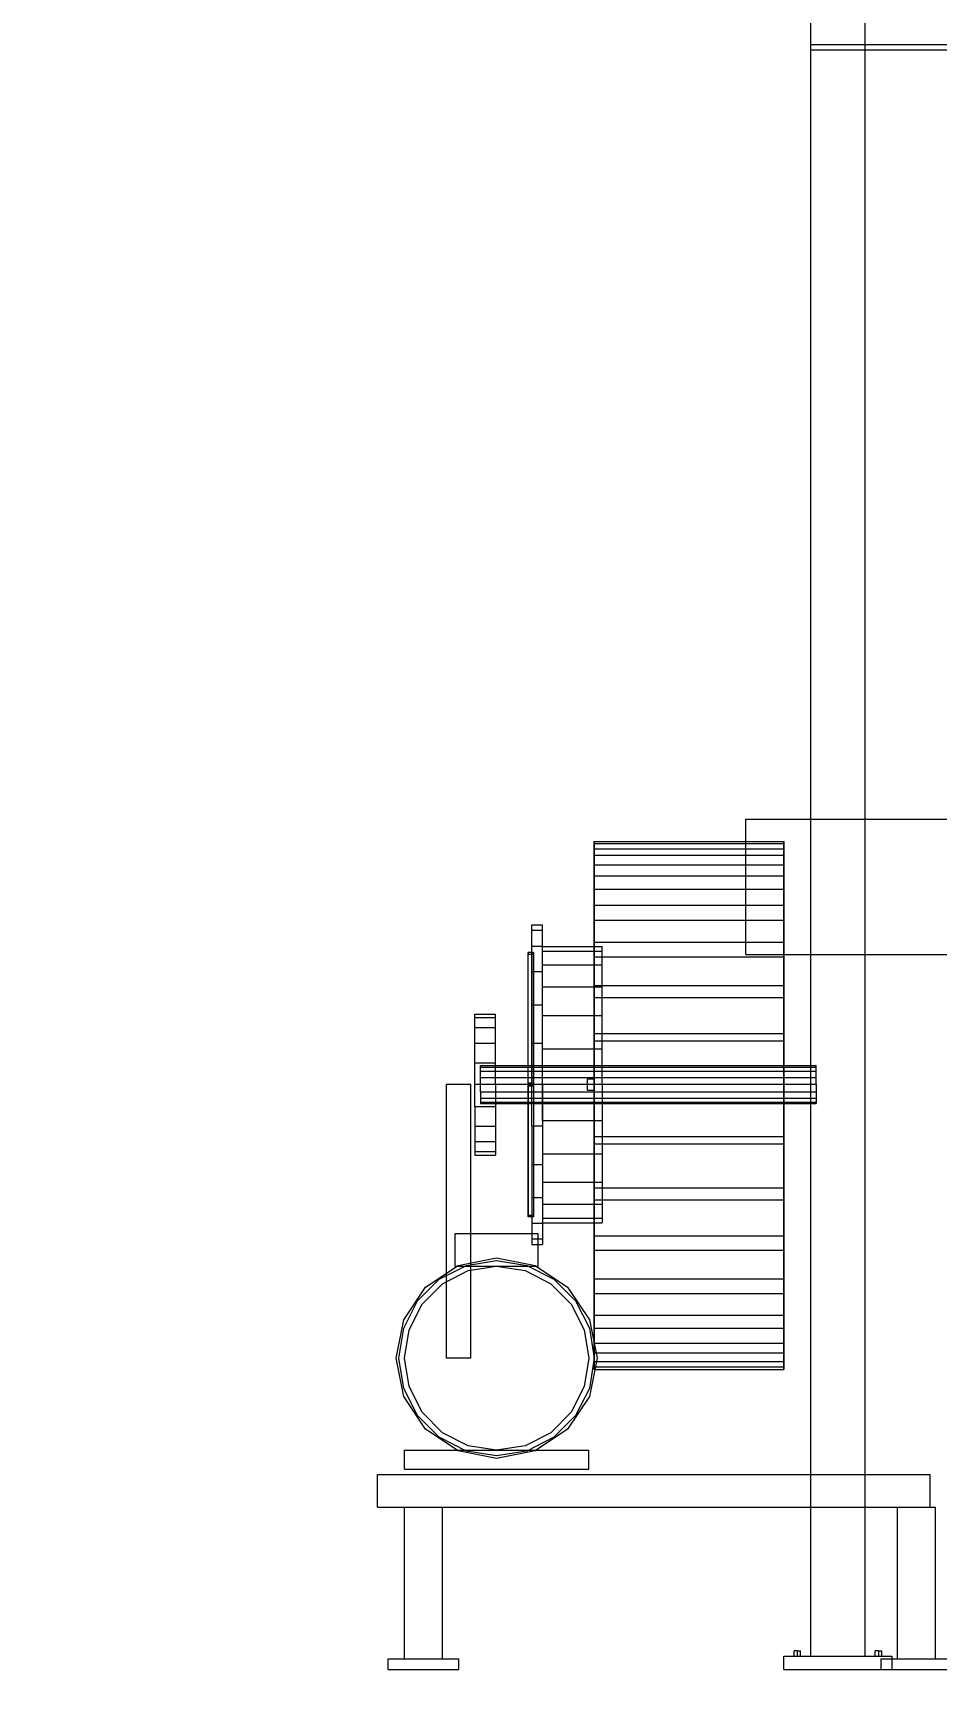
# Model space of a CAD drawing. Header units: millimetres. Extents: x -191664 to 191490, y -197311 to 10263.
# Drawn here: x -635 to 1032, y -141591 to -138529 of the extents above; entities that cross this region are included whole.
import ezdxf

# ---------------------------------------------------------------- set-up
doc = ezdxf.new("R2010")
doc.units = ezdxf.units.MM
doc.layers.add('DET_secador_frontal', color=7, linetype='Continuous', lineweight=0)
doc.layers.add('R15_COTAS_TRANSPORTE_P', color=1, linetype='Continuous', lineweight=0)
doc.dimstyles.new('PLANTA_20', dxfattribs={"dimtxt": 50, "dimasz": 30, "dimexe": 30, "dimexo": 16, "dimgap": 20, "dimtad": 1, "dimtih": 1, "dimtoh": 1, "dimdec": 1, "dimzin": 0, "dimdsep": 46, "dimcen": 0.09, "dimadec": 0, "dimazin": 0, "dimtfac": 1, "dimtdec": 4, "dimtofl": 0, "dimtmove": 0, "dimatfit": 3, "dimfxl": 1, "dimtolj": 1, "dimtzin": 0, "dimarcsym": 0})

# ---------------------------------------------------------------- blocks, each defined once
blk = doc.blocks.new('*D131')
at = {"layer": 'Defpoints', "color": 0, "transparency": 16777216}
for p in [(1100, -183968.1), (1139.8, -184162.7), (1104.6, -184212), (1304.6, -184212), (1304.6, -184212)]:
    blk.add_point(p, dxfattribs=at)
at = {"layer": 'R15_COTAS_TRANSPORTE_P', "color": 0, "lineweight": -2, "transparency": 16777216}
blk.add_arc((1304.6, -184212), 172, 140.0034, 169.9966, dxfattribs=at)
at = {"layer": 'R15_COTAS_TRANSPORTE_P', "color": 0, "transparency": 16777216}
for points in [[(1169.3, -184097.9), (1176.3, -184105), (1194, -184080.2)], [(1140.2, -184182.6), (1130.2, -184181.7), (1132.6, -184212)]]:
    blk.add_solid(points, dxfattribs=at)
blk = doc.blocks.new('*D132')
at = {"layer": 'Defpoints', "color": 0, "transparency": 16777216}
for p in [(-500, -194490), (-500, -194490), (500, -194490), (203.3, -194656.7), (439.7, -194832)]:
    blk.add_point(p, dxfattribs=at)
at = {"layer": 'R15_COTAS_TRANSPORTE_P', "color": 0, "lineweight": -2, "transparency": 16777216}
blk.add_arc((-500, -194490), 722.8, 342.3783, 357.6217, dxfattribs=at)
at = {"layer": 'R15_COTAS_TRANSPORTE_P', "color": 0, "transparency": 16777216}
for points in [[(217.2, -194519.9), (227.1, -194520.1), (222.8, -194490)], [(193.6, -194710.4), (184.1, -194707.2), (179.2, -194737.2)]]:
    blk.add_solid(points, dxfattribs=at)
blk = doc.blocks.new('*D133')
at = {"layer": 'Defpoints', "color": 0, "transparency": 16777216}
for p in [(439.7, -194148), (217.9, -194406.1), (-500, -194490), (-500, -194490), (500, -194490)]:
    blk.add_point(p, dxfattribs=at)
at = {"layer": 'R15_COTAS_TRANSPORTE_P', "color": 0, "lineweight": -2, "transparency": 16777216}
blk.add_arc((-500, -194490), 722.8, 2.3783, 17.6217, dxfattribs=at)
at = {"layer": 'R15_COTAS_TRANSPORTE_P', "color": 0, "transparency": 16777216}
for points in [[(184.1, -194272.8), (193.6, -194269.6), (179.2, -194242.8)], [(227.1, -194459.9), (217.2, -194460.1), (222.8, -194490)]]:
    blk.add_solid(points, dxfattribs=at)

msp = doc.modelspace()

# ---------------------------------------------------------------- linework, layer by layer
at = {"layer": 'DET_secador_frontal', "color": 253, "true_color": 0xa6b3ba}
for p, q in [((800, -138560), (800, -138410)), ((900, -138560), (900, -138410)), ((800, -138550), (800, -138510)), ((800, -138550), (4200, -138550)), ((800, -138560), (900, -138560)), ((800, -141525), (800, -138560)), ((800, -138560), (1850, -138560)), ((800, -138560), (4200, -138560)), ((900, -141525), (900, -138560)), ((750, -141525), (950, -141525)), ((750, -141550), (750, -141525)), ((750, -141550), (950, -141550)), ((800, -141525), (900, -141525)), ((950, -141550), (950, -141525))]:
    msp.add_line(p, q, dxfattribs=at)
at = {"layer": 'DET_secador_frontal', "color": 254, "true_color": 0xd8e0dc}
for p, q in [((680, -139980), (1100, -139980)), ((680, -140230), (680, -139980)), ((680, -140230), (1100, -140230))]:
    msp.add_line(p, q, dxfattribs=at)
at = {"layer": 'DET_secador_frontal', "color": 251, "true_color": 0x536a64}
for p, q in [((400, -140025.17), (400, -140021.29)), ((400, -140021.29), (400, -140034.66)), ((400, -140021.29), (750, -140021.29)), ((750, -140034.66), (750, -140021.29)), ((750, -140021.29), (750, -140025.17)), ((400, -140046.51), (400, -140025.17)), ((400, -140025.17), (750, -140025.17)), ((400, -140034.66), (400, -140064.39)), ((400, -140034.66), (750, -140034.66)), ((400, -140084.84), (400, -140046.51)), ((400, -140046.51), (750, -140046.51)), ((750, -140025.17), (750, -140046.51)), ((750, -140064.39), (750, -140034.66)), ((750, -140046.51), (750, -140084.84)), ((400, -140064.39), (400, -140108.98)), ((400, -140064.39), (750, -140064.39)), ((750, -140108.98), (750, -140064.39)), ((400, -140139.03), (400, -140084.84)), ((400, -140084.84), (750, -140084.84)), ((400, -140108.98), (400, -140166.4)), ((400, -140108.98), (750, -140108.98)), ((750, -140084.84), (750, -140139.03)), ((750, -140166.4), (750, -140108.98)), ((400, -140207.27), (400, -140139.03)), ((400, -140139.03), (750, -140139.03)), ((750, -140139.03), (750, -140207.27)), ((400, -140166.4), (400, -140234.15)), ((400, -140166.4), (750, -140166.4)), ((750, -140234.15), (750, -140166.4)), ((400, -140287.18), (400, -140207.27)), ((400, -140207.27), (750, -140207.27)), ((400, -140234.15), (400, -140309.4)), ((400, -140234.15), (750, -140234.15)), ((750, -140207.27), (750, -140287.18)), ((750, -140309.4), (750, -140234.15)), ((400, -140375.85), (400, -140287.18)), ((400, -140287.18), (750, -140287.18)), ((750, -140287.18), (750, -140375.85)), ((400, -140309.4), (400, -140389.07)), ((400, -140309.4), (750, -140309.4)), ((750, -140389.07), (750, -140309.4)), ((400, -140470), (400, -140375.85)), ((400, -140375.85), (750, -140375.85)), ((750, -140375.85), (750, -140470)), ((400, -140389.07), (400, -140470)), ((400, -140389.07), (750, -140389.07)), ((750, -140470), (750, -140389.07)), ((400, -140566.03), (400, -140470)), ((400, -140470), (400, -140579.25)), ((750, -140470), (400, -140470)), ((750, -140470), (750, -140566.03)), ((750, -140579.25), (750, -140470)), ((400, -140660.23), (400, -140566.03)), ((400, -140566.03), (750, -140566.03)), ((750, -140566.03), (750, -140660.23)), ((400, -140579.25), (400, -140682.45)), ((400, -140579.25), (750, -140579.25)), ((750, -140682.45), (750, -140579.25)), ((400, -140748.86), (400, -140660.23)), ((400, -140660.23), (750, -140660.23)), ((750, -140660.23), (750, -140748.86)), ((400, -140682.45), (400, -140775.74)), ((400, -140682.45), (750, -140682.45)), ((750, -140775.74), (750, -140682.45)), ((400, -140828.34), (400, -140748.86)), ((400, -140748.86), (750, -140748.86)), ((750, -140748.86), (750, -140828.34)), ((400, -140775.74), (400, -140855.72)), ((400, -140775.74), (750, -140775.74)), ((750, -140855.72), (750, -140775.74)), ((400, -140895.39), (400, -140828.34)), ((400, -140828.34), (750, -140828.34)), ((750, -140828.34), (750, -140895.39)), ((400, -140855.72), (400, -140919.53)), ((400, -140855.72), (750, -140855.72)), ((750, -140919.53), (750, -140855.72)), ((400, -140947.14), (400, -140895.39)), ((400, -140895.39), (750, -140895.39)), ((750, -140895.39), (750, -140947.14)), ((400, -140919.53), (400, -140965.02)), ((400, -140919.53), (750, -140919.53)), ((750, -140965.02), (750, -140919.53)), ((400, -140981.27), (400, -140947.14)), ((400, -140947.14), (750, -140947.14)), ((400, -140965.02), (400, -140990.77)), ((400, -140965.02), (750, -140965.02)), ((750, -140947.14), (750, -140981.27)), ((750, -140990.77), (750, -140965.02)), ((400, -140996.13), (400, -140981.27)), ((400, -140981.27), (750, -140981.27)), ((400, -140990.77), (400, -140996.13)), ((400, -140990.77), (750, -140990.77)), ((400, -140996.13), (750, -140996.13)), ((750, -140981.27), (750, -140996.13)), ((750, -140996.13), (750, -140990.77)), ((50, -141145), (390, -141145)), ((50, -141180), (50, -141145)), ((390, -141180), (390, -141145)), ((50, -141180), (390, -141180)), ((0, -141190), (1020, -141190)), ((0, -141250), (0, -141190)), ((1020, -141250), (1020, -141190)), ((0, -141250), (1020, -141250)), ((50, -141250), (120, -141250)), ((50, -141530), (50, -141250)), ((120, -141530), (120, -141250)), ((960, -141250), (1030, -141250)), ((960, -141530), (960, -141250)), ((1030, -141530), (1030, -141250)), ((50, -141530), (120, -141530)), ((960, -141530), (1030, -141530))]:
    msp.add_line(p, q, dxfattribs=at)
at = {"layer": 'DET_secador_frontal', "color": 129, "true_color": 0x304542}
for p, q in [((285, -140185.05), (285, -140175)), ((285, -140175), (305, -140175)), ((285, -140214.52), (285, -140185.05)), ((285, -140185.05), (305, -140185.05)), ((305, -140185.05), (305, -140175)), ((305, -140214.52), (305, -140185.05)), ((285, -140261.4), (285, -140214.52)), ((285, -140214.52), (305, -140214.52)), ((305, -140261.4), (305, -140214.52)), ((285, -140322.5), (285, -140261.4)), ((285, -140261.4), (305, -140261.4)), ((305, -140322.5), (305, -140261.4)), ((285, -140393.65), (285, -140322.5)), ((285, -140322.5), (305, -140322.5)), ((305, -140393.65), (305, -140322.5)), ((180, -140346.36), (180, -140340)), ((180, -140340), (218, -140340)), ((180, -140364.83), (180, -140346.36)), ((180, -140346.36), (218, -140346.36)), ((218, -140346.36), (218, -140340)), ((218, -140364.83), (218, -140346.36)), ((180, -140393.59), (180, -140364.83)), ((180, -140364.83), (218, -140364.83)), ((218, -140393.59), (218, -140364.83)), ((180, -140429.83), (180, -140393.59)), ((180, -140393.59), (218, -140393.59)), ((218, -140429.83), (218, -140393.59)), ((285, -140470), (285, -140393.65)), ((285, -140393.65), (305, -140393.65)), ((305, -140470), (305, -140393.65)), ((180, -140470), (180, -140429.83)), ((180, -140429.83), (218, -140429.83)), ((218, -140470), (218, -140429.83)), ((180, -140510.17), (180, -140470)), ((218, -140470), (180, -140470)), ((218, -140470), (218, -140510.17)), ((285, -140546.35), (285, -140470)), ((305, -140470), (285, -140470)), ((305, -140470), (305, -140546.35)), ((180, -140510.17), (180, -140546.41)), ((180, -140510.17), (218, -140510.17)), ((218, -140510.17), (218, -140546.41)), ((180, -140546.41), (180, -140575.17)), ((180, -140546.41), (218, -140546.41)), ((218, -140546.41), (218, -140575.17)), ((285, -140546.35), (285, -140617.5)), ((285, -140546.35), (305, -140546.35)), ((305, -140546.35), (305, -140617.5)), ((180, -140575.17), (180, -140593.64)), ((180, -140575.17), (218, -140575.17)), ((180, -140593.64), (180, -140600)), ((180, -140593.64), (218, -140593.64)), ((180, -140600), (218, -140600)), ((218, -140575.17), (218, -140593.64)), ((218, -140593.64), (218, -140600)), ((285, -140617.5), (285, -140678.6)), ((285, -140617.5), (305, -140617.5)), ((305, -140617.5), (305, -140678.6)), ((285, -140678.6), (285, -140725.48)), ((285, -140678.6), (305, -140678.6)), ((305, -140678.6), (305, -140725.48)), ((285, -140725.48), (285, -140754.95)), ((285, -140725.48), (305, -140725.48)), ((305, -140725.48), (305, -140754.95)), ((285, -140754.95), (285, -140765)), ((285, -140754.95), (305, -140754.95)), ((305, -140754.95), (305, -140765)), ((285, -140765), (305, -140765)), ((114.08, -140829.22), (164.32, -140803.62)), ((164.32, -140803.62), (220, -140794.8)), ((220, -140794.8), (275.68, -140803.62)), ((275.68, -140803.62), (325.92, -140829.22)), ((74.22, -140869.08), (114.08, -140829.22)), ((325.92, -140829.22), (365.78, -140869.08)), ((48.62, -140919.32), (74.22, -140869.08)), ((365.78, -140869.08), (391.38, -140919.32)), ((39.8, -140975), (48.62, -140919.32)), ((391.38, -140919.32), (400.2, -140975)), ((48.62, -141030.68), (39.8, -140975)), ((400.2, -140975), (391.38, -141030.68)), ((74.22, -141080.92), (48.62, -141030.68)), ((391.38, -141030.68), (365.78, -141080.92)), ((114.08, -141120.78), (74.22, -141080.92)), ((365.78, -141080.92), (325.92, -141120.78)), ((164.32, -141146.38), (114.08, -141120.78)), ((325.92, -141120.78), (275.68, -141146.38)), ((220, -141155.2), (164.32, -141146.38)), ((275.68, -141146.38), (220, -141155.2))]:
    msp.add_line(p, q, dxfattribs=at)
at = {"layer": 'DET_secador_frontal', "color": 252, "true_color": 0x798e91}
for p, q in [((288, -140226.01), (278, -140226.01)), ((278, -140226.01), (278, -140229.01)), ((278, -140468.5), (278, -140226.01)), ((278, -140229.01), (288, -140229.01)), ((278, -140471.5), (278, -140229.01)), ((288, -140229.01), (288, -140226.01)), ((288, -140226.01), (288, -140468.5)), ((288, -140471.5), (288, -140229.01)), ((305, -140223.69), (305, -140215)), ((305, -140215), (415, -140215)), ((305, -140249.16), (305, -140223.69)), ((305, -140223.69), (415, -140223.69)), ((415, -140223.69), (415, -140215)), ((415, -140249.16), (415, -140223.69)), ((305, -140289.69), (305, -140249.16)), ((305, -140249.16), (415, -140249.16)), ((415, -140289.69), (415, -140249.16)), ((305, -140342.5), (305, -140289.69)), ((305, -140289.69), (415, -140289.69)), ((415, -140342.5), (415, -140289.69)), ((305, -140404), (305, -140342.5)), ((305, -140342.5), (415, -140342.5)), ((415, -140404), (415, -140342.5)), ((305, -140470), (305, -140404)), ((305, -140404), (415, -140404)), ((415, -140470), (415, -140404)), ((278, -140473), (278, -140467)), ((278, -140467), (288, -140467)), ((278, -140471.5), (278, -140468.5)), ((278, -140468.5), (288, -140468.5)), ((278, -140710.99), (278, -140468.5)), ((288, -140471.5), (278, -140471.5)), ((278, -140471.5), (278, -140713.99)), ((288, -140473), (278, -140473)), ((288, -140467), (288, -140473)), ((288, -140468.5), (288, -140471.5)), ((288, -140468.5), (288, -140710.99)), ((288, -140471.5), (288, -140713.99)), ((305, -140536), (305, -140470)), ((415, -140470), (305, -140470)), ((415, -140470), (415, -140536)), ((305, -140536), (305, -140597.5)), ((305, -140536), (415, -140536)), ((415, -140536), (415, -140597.5)), ((305, -140597.5), (305, -140650.31)), ((305, -140597.5), (415, -140597.5)), ((415, -140597.5), (415, -140650.31)), ((305, -140650.31), (305, -140690.84)), ((305, -140650.31), (415, -140650.31)), ((415, -140650.31), (415, -140690.84)), ((305, -140690.84), (305, -140716.31)), ((305, -140690.84), (415, -140690.84)), ((415, -140690.84), (415, -140716.31)), ((278, -140710.99), (288, -140710.99)), ((278, -140713.99), (278, -140710.99)), ((288, -140713.99), (278, -140713.99)), ((288, -140710.99), (288, -140713.99)), ((305, -140716.31), (305, -140725)), ((305, -140716.31), (415, -140716.31)), ((305, -140725), (415, -140725)), ((415, -140716.31), (415, -140725)), ((20, -141530), (150, -141530)), ((20, -141550), (20, -141530)), ((20, -141550), (150, -141550)), ((150, -141550), (150, -141530)), ((930, -141530), (1060, -141530)), ((930, -141550), (930, -141530)), ((930, -141550), (1060, -141550))]:
    msp.add_line(p, q, dxfattribs=at)
at = {"layer": 'DET_secador_frontal', "color": 43, "true_color": 0xe7bf45}
for p, q in [((190, -140437.66), (190, -140435)), ((190, -140435), (810, -140435)), ((190, -140445.25), (190, -140437.66)), ((190, -140437.66), (810, -140437.66)), ((190, -140456.61), (190, -140445.25)), ((190, -140445.25), (810, -140445.25)), ((810, -140437.66), (810, -140435)), ((810, -140445.25), (810, -140437.66)), ((810, -140456.61), (810, -140445.25)), ((190, -140470), (190, -140456.61)), ((190, -140456.61), (810, -140456.61)), ((190, -140483.39), (190, -140470)), ((810, -140470), (190, -140470)), ((388, -140470), (388, -140459.61)), ((388, -140459.61), (400, -140459.61)), ((388, -140480.39), (388, -140470)), ((400, -140470), (388, -140470)), ((388, -140480.39), (400, -140480.39)), ((400, -140470), (400, -140459.61)), ((400, -140470), (400, -140480.39)), ((810, -140470), (810, -140456.61)), ((810, -140470), (810, -140483.39)), ((190, -140483.39), (190, -140494.75)), ((190, -140483.39), (810, -140483.39)), ((190, -140494.75), (190, -140502.34)), ((190, -140494.75), (810, -140494.75)), ((190, -140502.34), (190, -140505)), ((190, -140502.34), (810, -140502.34)), ((190, -140505), (810, -140505)), ((810, -140483.39), (810, -140494.75)), ((810, -140494.75), (810, -140502.34)), ((810, -140502.34), (810, -140505))]:
    msp.add_line(p, q, dxfattribs=at)
at = {"layer": 'DET_secador_frontal', "color": 15, "true_color": 0xb54e46}
for p, q in [((172.5, -140470), (127.5, -140470)), ((127.5, -140975), (127.5, -140470)), ((172.5, -140975), (172.5, -140470)), ((172.5, -140975), (127.5, -140975))]:
    msp.add_line(p, q, dxfattribs=at)
at = {"layer": 'DET_secador_frontal', "color": 142, "true_color": 0x159eb4}
for p, q in [((143.5, -140745), (296.5, -140745)), ((143.5, -140805), (143.5, -140745)), ((296.5, -140805), (296.5, -140745)), ((88.97, -140843.97), (149.09, -140803.81)), ((120.08, -140837.47), (167.47, -140813.32)), ((143.5, -140805), (296.5, -140805)), ((149.09, -140803.81), (220, -140789.7)), ((167.47, -140813.32), (220, -140805)), ((220, -140789.7), (290.91, -140803.81)), ((220, -140805), (272.53, -140813.32)), ((272.53, -140813.32), (319.92, -140837.47)), ((290.91, -140803.81), (351.03, -140843.97)), ((48.81, -140904.09), (88.97, -140843.97)), ((82.47, -140875.08), (120.08, -140837.47)), ((319.92, -140837.47), (357.53, -140875.08)), ((351.03, -140843.97), (391.19, -140904.09)), ((58.32, -140922.47), (82.47, -140875.08)), ((357.53, -140875.08), (381.68, -140922.47)), ((34.7, -140975), (48.81, -140904.09)), ((391.19, -140904.09), (405.3, -140975)), ((50, -140975), (58.32, -140922.47)), ((381.68, -140922.47), (390, -140975)), ((48.81, -141045.91), (34.7, -140975)), ((58.32, -141027.53), (50, -140975)), ((390, -140975), (381.68, -141027.53)), ((405.3, -140975), (391.19, -141045.91)), ((82.47, -141074.92), (58.32, -141027.53)), ((381.68, -141027.53), (357.53, -141074.92)), ((88.97, -141106.03), (48.81, -141045.91)), ((391.19, -141045.91), (351.03, -141106.03)), ((120.08, -141112.53), (82.47, -141074.92)), ((357.53, -141074.92), (319.92, -141112.53)), ((149.09, -141146.19), (88.97, -141106.03)), ((167.47, -141136.68), (120.08, -141112.53)), ((319.92, -141112.53), (272.53, -141136.68)), ((351.03, -141106.03), (290.91, -141146.19)), ((220, -141160.3), (149.09, -141146.19)), ((220, -141145), (167.47, -141136.68)), ((272.53, -141136.68), (220, -141145)), ((290.91, -141146.19), (220, -141160.3))]:
    msp.add_line(p, q, dxfattribs=at)
at = {"layer": 'DET_secador_frontal', "color": 9, "true_color": 0xb9c3c7}
for p, q in [((775, -141515), (768.94, -141515)), ((768.94, -141525), (768.94, -141515)), ((775, -141515), (781.06, -141515)), ((775, -141515), (775, -141525)), ((781.06, -141525), (781.06, -141515)), ((925, -141515), (918.94, -141515)), ((918.94, -141525), (918.94, -141515)), ((925, -141515), (931.06, -141515)), ((925, -141515), (925, -141525)), ((931.06, -141525), (931.06, -141515)), ((768.94, -141525), (775, -141525)), ((775, -141525), (781.06, -141525)), ((918.94, -141525), (925, -141525)), ((925, -141525), (931.06, -141525))]:
    msp.add_line(p, q, dxfattribs=at)

# ---------------------------------------------------------------- dimensions: what is measured, and where the dimension line sits
at = {"layer": 'R15_COTAS_TRANSPORTE_P'}
for base, line1, line2, picture, middle in [((217.89, -194406.09), ((-500, -194490), (500, -194490)), ((-500, -194490), (439.69, -194147.98)), '*D133', (191490.46, -33543.69)), ((203.29, -194656.68), ((-500, -194490), (500, -194490)), ((-500, -194490), (439.69, -194832.02)), '*D132', (-191664.11, -34001.98)), ((1139.8, -184162.66), ((1304.62, -184212), (1104.62, -184212)), ((1304.62, -184212), (1100, -183968.15)), '*D131', (-166426.35, -78863.51))]:
    dim = msp.add_angular_dim_2l(base=base, line1=line1, line2=line2, dimstyle='PLANTA_20', dxfattribs=at)
    dim.commit()
    dim.dimension.update_dxf_attribs({"geometry": picture, "text_midpoint": middle})

doc.saveas('drawing.dxf')
